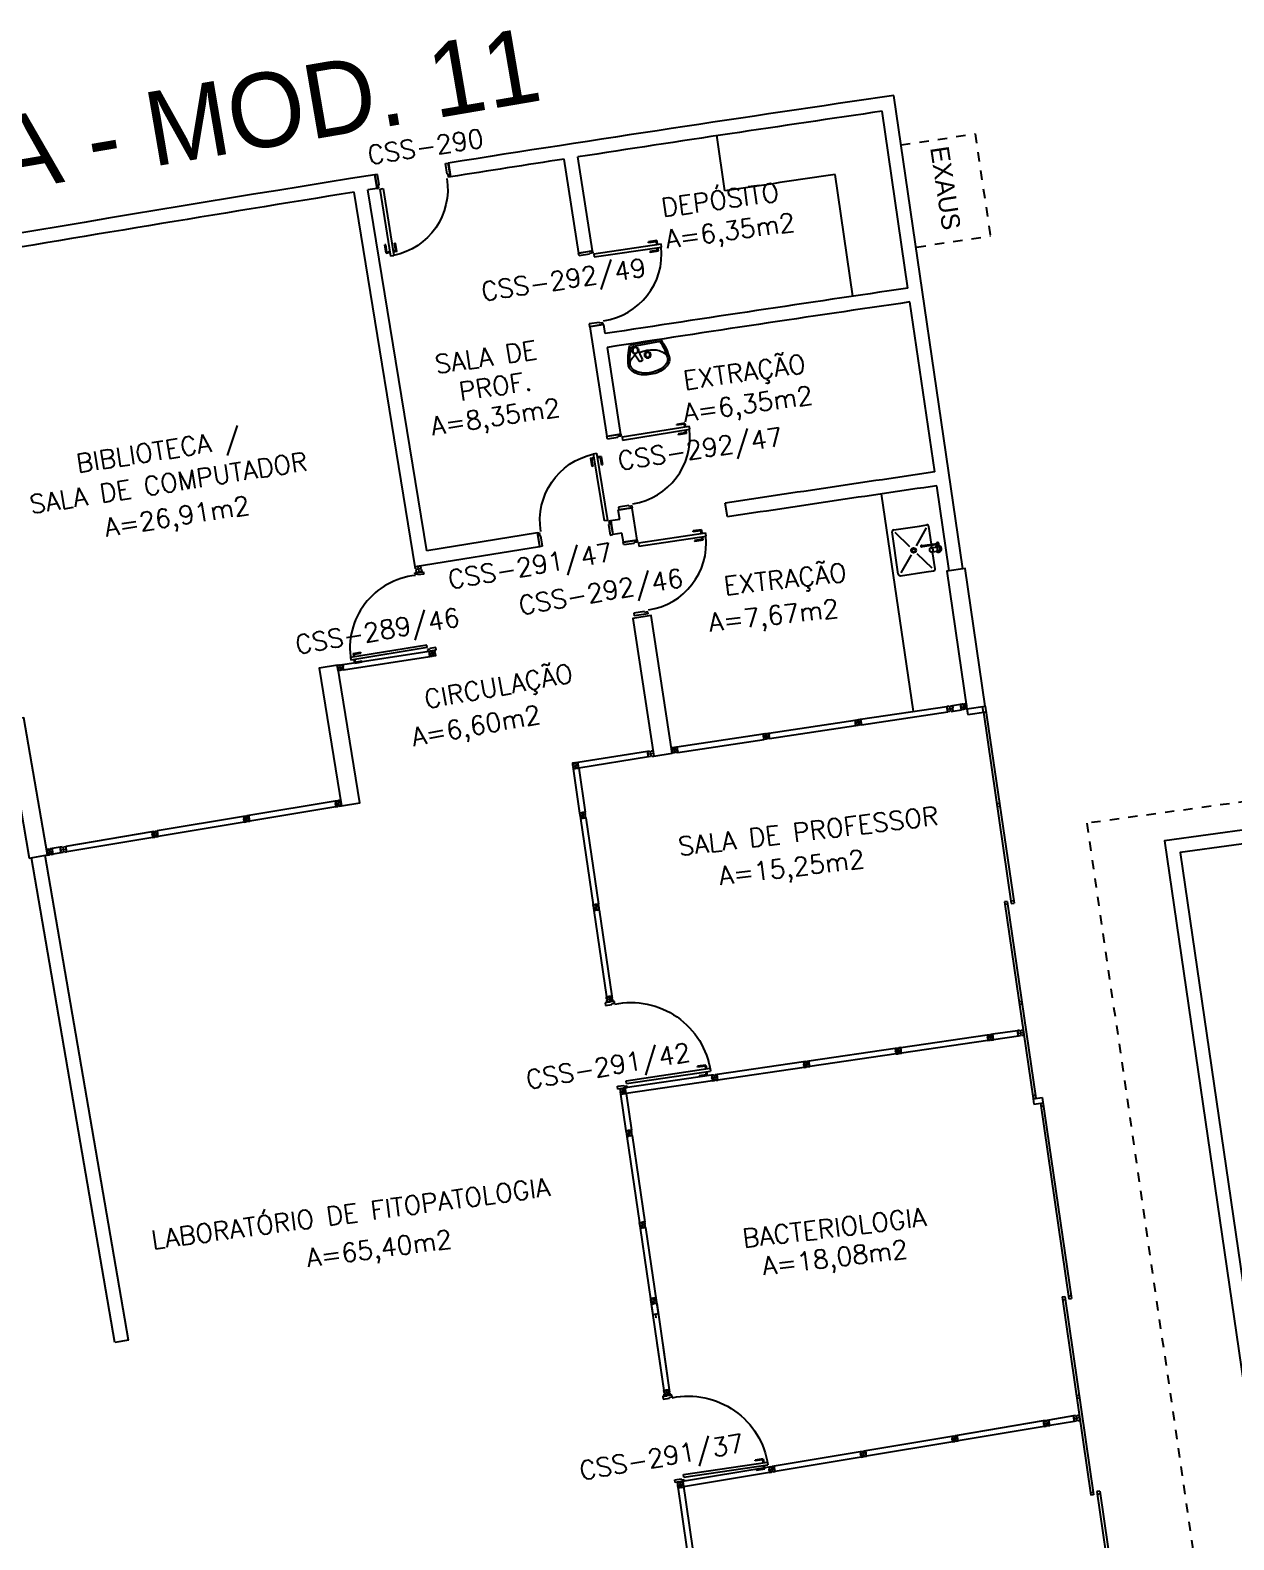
# Model space of a CAD drawing. Extents: x -152 to 150, y 325 to 437.
# Drawn here: x -67.47 to -54.51, y 387.73 to 403.98 of the extents above; entities that cross this region are included whole.
import ezdxf
from ezdxf.enums import TextEntityAlignment as Align

# ---------------------------------------------------------------- set-up
doc = ezdxf.new("R2010")
doc.units = 0
doc.header["$LTSCALE"] = 0.01
doc.header["$MEASUREMENT"] = 0
doc.linetypes.add('HIDDEN2', pattern=[0.1875, 0.125, -0.0625])
doc.layers.get('0').update_dxf_attribs({"linetype": 'CONTINUOUS'})
for name, color, linetype in [('ALV', 2, 'CONTINUOUS'), ('AREA', 2, 'CONTINUOUS'), ('BANC', 2, 'CONTINUOUS'), ('CARIMBO', 7, 'CONTINUOUS'), ('DIV', 2, 'CONTINUOUS'), ('ESQ', 1, 'CONTINUOUS'), ('ESTR', 3, 'CONTINUOUS'), ('PEÇAS', 1, 'CONTINUOUS'), ('PROJ', 1, 'HIDDEN2'), ('TEXTO', 2, 'CONTINUOUS'), ('TEXTO-ENDEREÇO', 2, 'CONTINUOUS'), ('USO', 2, 'CONTINUOUS')]:
    doc.layers.add(name, color=color, linetype=linetype)
doc.styles.add('UNB-100', font='simplex.shx', dxfattribs={"height": 3})
doc.styles.add('UNB-100-1', font='simplex.shx', dxfattribs={"height": 0.2})

# ---------------------------------------------------------------- blocks, each defined once
blk = doc.blocks.new('PILAR-SSC')
blk.add_lwpolyline([(0.003, -27.952), (0.203, -27.952), (0.203, -26.452), (0.003, -26.452)], close=True)
blk = doc.blocks.new('DIVMT-SSC')
for p, q in [((0, 0.005), (0, -0.005)), ((0, -0.005), (0, 0.005)), ((-0.03, -0.03), (-0.03, -0.97)), ((0.006, -0.03), (-0.006, -0.03)), ((-0.005, 0), (0.005, 0)), ((0.005, 0), (-0.005, 0)), ((0.006, -0.02), (0.006, -0.03)), ((0.03, -0.03), (0.03, -0.97)), ((0.03, -0.97), (-0.03, -0.97)), ((-0.006, -0.98), (-0.006, -0.97)), ((0.005, -0.97), (-0.005, -0.97)), ((0.006, -0.98), (0.006, -0.97)), ((-0.006, -0.98), (0.006, -0.98)), ((0.006, -1.001), (-0.006, -1.001)), ((0, -0.994), (0, -1.007)), ((0, -1.02), (0, -1.021))]:
    blk.add_line(p, q)
blk.add_lwpolyline([(0.006, -0.02), (-0.006, -0.02), (0.006, -0.02), (0.006, -0.03), (0.03, -0.03), (0.03, -0.008), (0.02, -0.008), (0.02, 0.008), (0.03, 0.008), (0.03, 0.03), (0.006, 0.03), (0.006, 0.02), (-0.006, 0.02), (-0.006, 0.03), (-0.03, 0.03), (-0.03, 0.008), (-0.02, 0.008), (-0.02, -0.008), (-0.03, -0.008), (-0.03, -0.03), (-0.006, -0.03), (-0.006, -0.02), (-0.006, -0.03)])
blk = doc.blocks.new('A$C73356FFD')
at = {"layer": 'DIV'}
for p, q in [((0.025, 0.03), (0.035, 0.03)), ((0.035, 0.03), (0.025, 0.03)), ((0.03, 0.025), (0.03, 0.035)), ((0.03, 0.035), (0.03, 0.025))]:
    blk.add_line(p, q, dxfattribs=at)
blk.add_lwpolyline([(0.009, 0.036), (0, 0.036), (0, 0.06), (0.022, 0.06), (0.022, 0.05), (0.038, 0.05), (0.038, 0.06), (0.06, 0.06), (0.06, 0.036), (0.05, 0.036), (0.05, 0.024), (0.06, 0.024), (0.06, 0), (0.038, 0), (0.038, 0.01), (0.022, 0.01), (0.022, 0), (0, 0), (0, 0.024), (0.009, 0.024)], close=True, dxfattribs=at)
blk = doc.blocks.new('A$C282A6B1B')
at = {"linetype": 'Continuous'}
blk.add_blockref('A$C73356FFD', (0, 0), dxfattribs=at)
blk = doc.blocks.new('ESQCD-SSC')
for p, q in [((0, 0), (0, -0.06)), ((0.2, 0), (0.2, -2.143)), ((0, -0.06), (0.2, -0.06)), ((0.17, -0.06), (0.17, -2.143)), ((0.17, -1.056), (0.2, -1.056)), ((0.17, -1.086), (0.2, -1.086)), ((0.1, -2.113), (0.1, -4.253)), ((0.13, -2.113), (0.1, -2.113)), ((0.13, -2.113), (0.13, -4.253)), ((0.17, -2.113), (0.2, -2.113)), ((0.13, -2.143), (0.1, -2.143)), ((0.17, -2.143), (0.2, -2.143)), ((0.1, -3.199), (0.13, -3.199)), ((0.1, -3.229), (0.13, -3.229)), ((0.13, -4.223), (0.1, -4.223)), ((0.13, -4.253), (0.1, -4.253)), ((0.1, -4.256), (0.1, -4.316)), ((0.1, -4.256), (0.2, -4.256)), ((0.1, -4.316), (0.2, -4.316)), ((0.17, -4.316), (0.17, -6.443)), ((0.17, -4.346), (0.2, -4.346)), ((0.2, -4.256), (0.2, -6.443)), ((0.1, -6.413), (0.1, -8.571)), ((0.1, -6.413), (0.13, -6.413)), ((0.1, -6.443), (0.13, -6.443)), ((0.13, -6.413), (0.13, -8.571)), ((0.17, -6.413), (0.2, -6.413)), ((0.17, -6.443), (0.2, -6.443)), ((0.1, -7.485), (0.13, -7.485)), ((0.1, -7.515), (0.13, -7.515)), ((0.1, -8.541), (0.13, -8.541)), ((0.13, -8.571), (0.1, -8.571)), ((0.2, -8.541), (0.17, -8.541)), ((0.17, -8.541), (0.17, -10.694)), ((0.2, -8.571), (0.17, -8.571)), ((0.2, -8.541), (0.2, -10.694)), ((0.098, -10.694), (0.2, -10.694)), ((0.098, -10.755), (0.098, -10.694)), ((0.17, -10.664), (0.2, -10.664)), ((0.17, -10.694), (0.2, -10.694)), ((0.2, -10.694), (0.2, -10.755)), ((0.2, -10.755), (0.098, -10.755)), ((0.1, -10.755), (0.13, -10.755)), ((0.1, -10.755), (0.1, -12.882)), ((0.1, -10.785), (0.13, -10.785)), ((0.13, -10.755), (0.13, -12.882)), ((0.1, -11.77), (0.13, -11.77)), ((0.1, -11.8), (0.13, -11.8)), ((0.1, -12.852), (0.13, -12.852)), ((0.1, -12.882), (0.13, -12.882)), ((0.17, -12.852), (0.2, -12.852)), ((0.17, -12.852), (0.2, -12.852)), ((0.17, -12.852), (0.17, -14.95)), ((0.17, -12.882), (0.2, -12.882)), ((0.2, -12.852), (0.2, -12.887)), ((0.2, -12.887), (0.2, -15.019)), ((0, -14.95), (0, -15.019)), ((0.2, -14.95), (0, -14.95))]:
    blk.add_line(p, q)
blk = doc.blocks.new('PDV2E-SSC')
at = {"layer": 'DIV'}
for p, q in [((0.034, 0.925), (0.034, 0.835)), ((0.034, 0.925), (0.074, 0.925)), ((0.044, 0.835), (0.034, 0.835)), ((0.044, 0.915), (0.044, 0.835)), ((0.044, 0.915), (0.074, 0.915)), ((0.076, 0.05), (0.076, 0.965)), ((0.106, 0.965), (0.076, 0.965)), ((0.106, 0.05), (0.106, 0.965)), ((0.148, 0.925), (0.108, 0.925)), ((0.138, 0.915), (0.108, 0.915)), ((0.138, 0.915), (0.138, 0.835)), ((0.138, 0.835), (0.148, 0.835)), ((0.148, 0.925), (0.148, 0.835)), ((0.031, 0.05), (0.031, -0.05)), ((0.051, 0.05), (0.031, 0.05)), ((0.051, 0.02), (0.051, 0.05)), ((0.051, 0.02), (0.061, 0.02)), ((0.061, -0.05), (0.061, 0.02)), ((0.076, 0.05), (0.106, 0.05)), ((0.95, 0.02), (0.94, 0.02)), ((0.94, -0.05), (0.94, 0.02)), ((0.95, 0.02), (0.95, 0.05)), ((0.95, 0.05), (0.97, 0.05)), ((0.97, 0.05), (0.97, 0.035)), ((0.97, 0.035), (0.97, -0.035)), ((0.031, -0.05), (0.061, -0.05)), ((0.97, -0.05), (0.94, -0.05)), ((0.97, -0.035), (0.97, -0.05))]:
    blk.add_line(p, q, dxfattribs=at)
at = {"layer": 'DIV', "color": 1}
blk.add_arc((0.076, 0.1), 0.865, 356.6786, 90, dxfattribs=at)
blk = doc.blocks.new('A$C2E1654F9')
at = {"linetype": 'Continuous'}
blk.add_blockref('A$C73356FFD', (0, 0), dxfattribs=at)
blk = doc.blocks.new('PE80-SSC')
at = {"color": 2}
for p, q in [((0.075, 0), (-0.075, 0)), ((-0.075, -0.03), (-0.075, 0)), ((0.075, 0), (0.075, -0.02)), ((0.777, 0.01), (0.687, 0.01)), ((0.687, 0), (0.687, 0.01)), ((0.777, 0.01), (0.777, -0.03)), ((0.04, -0.03), (-0.075, -0.03)), ((0.075, -0.02), (0.04, -0.02)), ((0.04, -0.03), (0.04, -0.02)), ((0.085, -0.03), (0.817, -0.03)), ((0.085, -0.03), (0.085, -0.065)), ((0.085, -0.065), (0.817, -0.065)), ((0.767, 0), (0.687, 0)), ((0.767, -0.095), (0.687, -0.095)), ((0.687, -0.095), (0.687, -0.105)), ((0.777, -0.105), (0.687, -0.105)), ((0.767, 0), (0.767, -0.03)), ((0.767, -0.095), (0.767, -0.065)), ((0.777, -0.105), (0.777, -0.065)), ((0.817, -0.065), (0.817, -0.03)), ((0.04, -0.771), (-0.075, -0.771)), ((-0.075, -0.771), (-0.075, -0.801)), ((0.075, -0.801), (-0.075, -0.801)), ((0.075, -0.802), (-0.075, -0.802)), ((0.04, -0.771), (0.04, -0.781)), ((0.075, -0.781), (0.04, -0.781)), ((0.075, -0.801), (0.075, -0.781))]:
    blk.add_line(p, q, dxfattribs=at)
at = {"color": 1}
blk.add_arc((0.085, -0.03), 0.731, 270, 357.3429, dxfattribs=at)
blk = doc.blocks.new('INOXA1-P')
for p, q in [((0.12, 0.23), (0.12, 0.047)), ((0.22, 0.25), (0.14, 0.25)), ((0.15, 0.22), (0.287, 0.043)), ((0.5, 0.25), (0.22, 0.25)), ((0.353, 0.043), (0.49, 0.22)), ((0.52, 0.23), (0.52, -0.23)), ((0.043, 0.008), (0.043, -0.022)), ((0.062, 0.04), (0.071, 0.04)), ((0.131, 0.048), (0.076, 0.043)), ((0.131, -0.002), (0.076, 0.003)), ((0.22, -0.027), (0.054, -0.027)), ((0.22, -0.037), (0.054, -0.037)), ((0.063, -0.003), (0.063, -0.021)), ((0.12, -0.001), (0.12, -0.027)), ((0.12, -0.037), (0.12, -0.23)), ((0.15, -0.22), (0.287, -0.043)), ((0.231, -0.027), (0.22, -0.027)), ((0.231, -0.037), (0.22, -0.037)), ((0.353, -0.043), (0.49, -0.22)), ((0.22, -0.25), (0.14, -0.25)), ((0.5, -0.25), (0.22, -0.25))]:
    blk.add_line(p, q)
blk.add_lwpolyline([(0.076, 0.003), (0.072, 0.004), (0.069, 0.009), (0.067, 0.015), (0.066, 0.023), (0.067, 0.031), (0.069, 0.037), (0.072, 0.042), (0.076, 0.043)])
blk.add_lwpolyline([(0.131, 0.048), (0.137, 0.046), (0.143, 0.041), (0.147, 0.033), (0.148, 0.023), (0.147, 0.013), (0.143, 0.006), (0.137, 0), (0.131, -0.002), (0.125, 0), (0.119, 0.006), (0.115, 0.013), (0.114, 0.023), (0.115, 0.033), (0.119, 0.041), (0.125, 0.046)], close=True)
for radius in [0.0266, 0.0163]:
    blk.add_circle((0.32, 0), radius)
for centre, radius, start, end in [((0.14, 0.23), 0.02, 90, 180), ((0.5, 0.23), 0.02, 360, 90), ((0.054, 0.023), 0.0349, 36.1705, 252.2568), ((0.054, 0.023), 0.0189, 62.7367, 235.7375), ((0.073, -0.003), 0.01, 102.8285, 180), ((0.054, 0.023), 0.0349, 285.5373, 323.9987), ((0.054, -0.032), 0.0145, 20.161, 339.839), ((0.054, -0.032), 0.005, 90.0037, 269.9963), ((0.231, -0.032), 0.00738, 222.6559, 137.3441), ((0.231, -0.032), 0.005, 269.9935, 90.0065), ((0.14, -0.23), 0.02, 180, 270), ((0.5, -0.23), 0.02, 270, 360)]:
    blk.add_arc(centre, radius, start, end)
blk = doc.blocks.new('LAVAT-P')
for p, q in [((-0.17, 0), (0.17, 0)), ((-0.157, -0.02), (0.157, -0.02)), ((0.063, -0.173), (0.094, -0.055)), ((0.102, -0.187), (0.151, -0.074)), ((0.069, -0.185), (0.09, -0.192))]:
    blk.add_line(p, q)
for points in [[(0.083, -0.096, 0.121735), (-0.082, -0.096, 0.073747), (-0.145, -0.122, 0.106861), (-0.192, -0.165, 0.153587), (-0.205, -0.208, 0.153587)], [(-0.205, -0.208, 0.153587), (-0.192, -0.251, 0.106861), (-0.145, -0.294, 0.073747), (-0.082, -0.32, 0.060305), (0, -0.329, 0.060305), (0.082, -0.32, 0.073747), (0.145, -0.294, 0.106861), (0.192, -0.251, 0.153587), (0.205, -0.208, 0.153587), (0.192, -0.165, 0.106861), (0.145, -0.122, 0.014792), (0.133, -0.115, 0.039243)], [(-0.225, -0.214, 0.136108), (-0.208, -0.262, 0.106861), (-0.155, -0.311, 0.073747), (-0.087, -0.339, 0.060305), (0, -0.349, 0.060305), (0.087, -0.339, 0.073747), (0.155, -0.311, 0.106861), (0.208, -0.262, 0.136108), (0.225, -0.214, 0.062982)]]:
    blk.add_lwpolyline(points, format="xyb")
for centre, radius in [((0, -0.135), 0.0347), ((0, -0.135), 0.0265), ((0.122, -0.065), 0.03)]:
    blk.add_circle(centre, radius)
for centre, radius, start, end in [((0.376, -0.254), 0.602, 155.0201, 176.1902), ((-0.376, -0.254), 0.602, 3.8098, 24.9799), ((0.376, -0.254), 0.582, 156.2686, 173.4578), ((0.122, -0.065), 0.0361, 302.4689, 199.2518), ((-0.376, -0.254), 0.582, 6.5422, 23.7314), ((0.073, -0.176), 0.01, 165.2139, 250.8603), ((0.093, -0.183), 0.01, 250.8603, 336.5068)]:
    blk.add_arc(centre, radius, start, end)

msp = doc.modelspace()

# ---------------------------------------------------------------- linework, layer by layer
msp.add_line((-57.203, 396.64), (-57.212, 396.699))
at = {"layer": 'ALV'}
for p, q in [((-57.423, 398.184), (-58.166, 403.281)), ((-58.015, 401.206), (-58.293, 403.111)), ((-59.987, 402.253), (-60.074, 402.851)), ((-61.414, 401.608), (-61.57, 402.619)), ((-62.965, 402.551), (-62.942, 402.403)), ((-61.562, 401.58), (-61.718, 402.596)), ((-63.758, 402.426), (-63.733, 402.278)), ((-58.609, 401.119), (-58.8, 402.43)), ((-63.322, 398.204), (-63.98, 402.239)), ((-63.198, 398.376), (-63.832, 402.263)), ((-61.414, 401.608), (-61.562, 401.58)), ((-57.727, 399.227), (-57.994, 401.057)), ((-61.292, 400.815), (-61.439, 400.788)), ((-61.257, 399.61), (-61.439, 400.788)), ((-61.276, 400.716), (-61.292, 400.815)), ((-61.109, 399.631), (-61.253, 400.568)), ((-61.109, 399.631), (-61.257, 399.61)), ((-57.572, 398.163), (-57.705, 399.078)), ((-59.96, 398.743), (-59.983, 398.891)), ((-61.119, 398.715), (-61.218, 398.699)), ((-60.986, 398.838), (-61.135, 398.818)), ((-61.119, 398.715), (-61.135, 398.818)), ((-60.933, 398.493), (-60.986, 398.838)), ((-62.007, 398.571), (-63.198, 398.376)), ((-62.007, 398.571), (-61.984, 398.422)), ((-61.192, 398.552), (-61.218, 398.7)), ((-61.096, 398.567), (-61.192, 398.552)), ((-61.081, 398.47), (-61.096, 398.567)), ((-61.984, 398.422), (-63.322, 398.204)), ((-61.081, 398.47), (-60.933, 398.493)), ((-66.558, 389.854), (-67.455, 395.073)), ((-66.41, 389.878), (-67.307, 395.098)), ((-66.41, 389.878), (-66.558, 389.854))]:
    msp.add_line(p, q, dxfattribs=at)
for points in [[(-53.371, 395.514), (-55.253, 395.256), (-53.652, 384.272), (-50.73, 384.672), (-52.331, 395.657), (-52.577, 395.623)], [(-53.351, 395.365), (-55.083, 395.128), (-53.525, 384.44), (-50.9, 384.8), (-52.458, 395.488), (-52.557, 395.474)]]:
    msp.add_lwpolyline(points, dxfattribs=at)
for radius, start, end in [(407.019, 98.28204, 98.9654), (406.869, 98.30316, 98.76984), (406.869, 98.79096, 98.96541), (407.019, 99.07839, 100.26848), (406.269, 98.38779, 98.55703), (406.869, 99.11339, 99.74544), (406.869, 99.07818, 99.09227), (404.944, 98.30316, 98.76979), (404.794, 98.30316, 98.76978), (402.944, 98.30316, 98.62754), (402.794, 98.30316, 98.62749)]:
    msp.add_arc((0.463, 0.506), radius, start, end, dxfattribs=at)
at = {"layer": 'BANC'}
msp.add_line((-57.957, 396.648), (-58.299, 398.992), dxfattribs=at)
at = {"layer": 'DIV'}
for p, q in [((-63.298, 398.208), (-63.322, 398.204)), ((-63.318, 398.182), (-63.322, 398.204)), ((-63.318, 398.182), (-63.308, 398.184)), ((-63.316, 398.167), (-63.306, 398.168)), ((-63.316, 398.167), (-63.312, 398.145)), ((-63.312, 398.145), (-63.253, 398.155)), ((-63.312, 398.145), (-63.288, 398.149)), ((-63.306, 398.168), (-63.308, 398.184)), ((-63.297, 398.199), (-63.298, 398.208)), ((-63.297, 398.199), (-63.285, 398.201)), ((-63.292, 398.178), (-63.282, 398.18)), ((-63.282, 398.18), (-63.292, 398.178)), ((-63.29, 398.158), (-63.278, 398.16)), ((-63.278, 398.16), (-63.29, 398.158)), ((-63.29, 398.158), (-63.288, 398.149)), ((-63.29, 398.158), (-63.288, 398.149)), ((-63.286, 398.174), (-63.288, 398.184)), ((-63.288, 398.184), (-63.286, 398.174)), ((-63.287, 398.149), (-63.278, 398.151)), ((-63.286, 398.21), (-63.263, 398.214)), ((-63.285, 398.201), (-63.286, 398.21)), ((-63.278, 398.16), (-63.277, 398.151)), ((-63.278, 398.16), (-63.277, 398.151)), ((-63.253, 398.155), (-63.277, 398.151)), ((-63.253, 398.155), (-63.274, 398.151)), ((-63.274, 398.151), (-63.256, 398.154)), ((-63.259, 398.192), (-63.269, 398.19)), ((-63.266, 398.175), (-63.269, 398.19)), ((-63.256, 398.176), (-63.266, 398.175)), ((-63.259, 398.192), (-63.263, 398.214)), ((-63.256, 398.176), (-63.253, 398.155)), ((-63.174, 397.298), (-63.115, 397.307)), ((-57.574, 396.706), (-57.596, 396.703)), ((-57.592, 396.679), (-57.596, 396.703)), ((-57.583, 396.68), (-57.592, 396.679)), ((-57.581, 396.668), (-57.591, 396.667)), ((-57.591, 396.667), (-57.587, 396.643)), ((-57.565, 396.646), (-57.587, 396.643)), ((-57.581, 396.668), (-57.583, 396.68)), ((-57.574, 396.706), (-57.573, 396.696)), ((-57.557, 396.698), (-57.573, 396.696)), ((-57.557, 396.678), (-57.567, 396.677)), ((-57.567, 396.677), (-57.557, 396.678)), ((-57.551, 396.659), (-57.567, 396.656)), ((-57.565, 396.646), (-57.567, 396.656)), ((-57.561, 396.672), (-57.563, 396.682)), ((-57.563, 396.682), (-57.561, 396.672)), ((-57.558, 396.708), (-57.537, 396.711)), ((-57.558, 396.708), (-57.557, 396.698)), ((-57.549, 396.649), (-57.551, 396.659)), ((-57.549, 396.649), (-57.528, 396.652)), ((-57.542, 396.686), (-57.533, 396.688)), ((-57.542, 396.686), (-57.533, 396.688)), ((-57.541, 396.674), (-57.542, 396.686)), ((-57.542, 396.686), (-57.541, 396.674)), ((-57.541, 396.674), (-57.531, 396.676)), ((-57.541, 396.674), (-57.531, 396.676)), ((-57.537, 396.711), (-57.448, 396.726)), ((-57.537, 396.711), (-57.533, 396.688)), ((-57.528, 396.652), (-57.537, 396.711)), ((-57.537, 396.711), (-57.533, 396.691)), ((-57.533, 396.691), (-57.536, 396.708)), ((-57.531, 396.677), (-57.533, 396.687)), ((-57.528, 396.652), (-57.531, 396.676)), ((-57.528, 396.652), (-57.44, 396.666)), ((-57.44, 396.666), (-57.448, 396.726)), ((-57.436, 396.703), (-57.445, 396.702)), ((-57.443, 396.691), (-57.445, 396.701)), ((-57.434, 396.691), (-57.443, 396.69)), ((-57.436, 396.703), (-57.434, 396.691)), ((-57.421, 396.699), (-57.407, 396.701)), ((-57.413, 396.694), (-57.415, 396.707)), ((-57.395, 396.703), (-57.394, 396.703)), ((-60.82, 396.218), (-61.571, 396.098)), ((-60.811, 396.159), (-61.561, 396.039)), ((-60.798, 396.221), (-60.82, 396.218)), ((-60.82, 396.218), (-60.816, 396.194)), ((-60.811, 396.159), (-60.82, 396.218)), ((-60.82, 396.218), (-60.817, 396.197)), ((-60.817, 396.197), (-60.82, 396.215)), ((-60.807, 396.196), (-60.816, 396.194)), ((-60.807, 396.196), (-60.816, 396.194)), ((-60.815, 396.183), (-60.816, 396.193)), ((-60.805, 396.184), (-60.815, 396.182)), ((-60.805, 396.184), (-60.815, 396.182)), ((-60.811, 396.159), (-60.815, 396.182)), ((-60.789, 396.162), (-60.811, 396.159)), ((-60.805, 396.184), (-60.807, 396.196)), ((-60.807, 396.196), (-60.805, 396.184)), ((-60.798, 396.221), (-60.797, 396.211)), ((-60.797, 396.211), (-60.781, 396.214)), ((-60.791, 396.192), (-60.781, 396.194)), ((-60.781, 396.194), (-60.791, 396.192)), ((-60.791, 396.172), (-60.775, 396.174)), ((-60.789, 396.162), (-60.791, 396.172)), ((-60.785, 396.188), (-60.787, 396.198)), ((-60.787, 396.198), (-60.785, 396.188)), ((-60.783, 396.224), (-60.761, 396.227)), ((-60.783, 396.224), (-60.781, 396.214)), ((-60.773, 396.165), (-60.775, 396.174)), ((-60.773, 396.165), (-60.752, 396.168)), ((-60.767, 396.202), (-60.757, 396.204)), ((-60.765, 396.19), (-60.767, 396.202)), ((-60.765, 396.19), (-60.755, 396.192)), ((-60.757, 396.204), (-60.761, 396.227)), ((-60.755, 396.192), (-60.752, 396.168)), ((-61.622, 396.03), (-61.552, 395.554)), ((-61.601, 396.064), (-61.591, 396.065)), ((-61.591, 396.065), (-61.601, 396.064)), ((-61.586, 396.036), (-61.598, 396.034)), ((-61.597, 396.069), (-61.595, 396.059)), ((-61.595, 396.059), (-61.597, 396.069)), ((-61.587, 396.045), (-61.586, 396.036)), ((-61.561, 396.039), (-61.571, 396.098)), ((-61.562, 396.039), (-61.493, 395.563)), ((-61.493, 395.563), (-61.552, 395.554)), ((-61.527, 395.548), (-61.528, 395.558)), ((-61.518, 395.559), (-61.527, 395.558)), ((-61.527, 395.548), (-61.515, 395.55)), ((-61.512, 395.529), (-61.524, 395.527)), ((-61.519, 395.535), (-61.517, 395.522)), ((-61.515, 395.55), (-61.517, 395.559)), ((-61.515, 395.509), (-61.515, 395.508)), ((-67.278, 395.134), (-67.279, 395.134)), ((-67.252, 395.138), (-67.266, 395.136)), ((-67.258, 395.131), (-67.26, 395.143)), ((-67.239, 395.146), (-67.23, 395.148)), ((-67.239, 395.146), (-67.237, 395.134)), ((-67.237, 395.134), (-67.228, 395.136)), ((-67.146, 395.185), (-67.234, 395.172)), ((-67.224, 395.112), (-67.234, 395.172)), ((-67.228, 395.137), (-67.23, 395.147)), ((-67.124, 395.189), (-67.146, 395.185)), ((-67.146, 395.185), (-67.142, 395.165)), ((-67.136, 395.126), (-67.146, 395.185)), ((-67.146, 395.185), (-67.142, 395.162)), ((-67.142, 395.165), (-67.145, 395.182)), ((-67.132, 395.163), (-67.142, 395.162)), ((-67.132, 395.163), (-67.142, 395.162)), ((-67.14, 395.151), (-67.142, 395.161)), ((-67.13, 395.151), (-67.14, 395.15)), ((-67.13, 395.151), (-67.14, 395.15)), ((-67.136, 395.126), (-67.14, 395.15)), ((-67.132, 395.163), (-67.13, 395.151)), ((-67.13, 395.151), (-67.132, 395.163)), ((-67.124, 395.189), (-67.122, 395.179)), ((-67.122, 395.179), (-67.107, 395.182)), ((-67.106, 395.162), (-67.116, 395.16)), ((-67.116, 395.16), (-67.106, 395.162)), ((-67.116, 395.14), (-67.1, 395.142)), ((-67.114, 395.13), (-67.116, 395.14)), ((-67.112, 395.166), (-67.11, 395.156)), ((-67.11, 395.156), (-67.112, 395.166)), ((-67.108, 395.192), (-67.087, 395.195)), ((-67.108, 395.192), (-67.107, 395.182)), ((-67.098, 395.132), (-67.1, 395.142)), ((-67.098, 395.132), (-67.077, 395.136)), ((-67.092, 395.17), (-67.083, 395.172)), ((-67.09, 395.158), (-67.092, 395.17)), ((-67.09, 395.158), (-67.081, 395.16)), ((-67.083, 395.172), (-67.087, 395.195)), ((-67.081, 395.16), (-67.077, 395.136)), ((-67.136, 395.126), (-67.224, 395.112)), ((-67.114, 395.13), (-67.136, 395.126)), ((-56.835, 393.211), (-57.103, 393.172)), ((-56.813, 393.215), (-56.835, 393.211)), ((-56.835, 393.211), (-56.832, 393.188)), ((-56.826, 393.152), (-56.835, 393.211)), ((-56.835, 393.211), (-56.832, 393.191)), ((-56.832, 393.191), (-56.835, 393.209)), ((-56.822, 393.189), (-56.832, 393.188)), ((-56.822, 393.189), (-56.832, 393.188)), ((-56.83, 393.177), (-56.831, 393.187)), ((-56.82, 393.177), (-56.822, 393.189)), ((-56.822, 393.189), (-56.82, 393.177)), ((-56.813, 393.215), (-56.812, 393.205)), ((-56.812, 393.205), (-56.796, 393.207)), ((-56.806, 393.185), (-56.796, 393.187)), ((-56.796, 393.187), (-56.806, 393.185)), ((-56.8, 393.181), (-56.802, 393.191)), ((-56.802, 393.191), (-56.8, 393.181)), ((-56.797, 393.217), (-56.776, 393.22)), ((-56.797, 393.217), (-56.796, 393.207)), ((-56.782, 393.195), (-56.772, 393.196)), ((-56.78, 393.183), (-56.782, 393.195)), ((-56.78, 393.183), (-56.77, 393.185)), ((-56.772, 393.196), (-56.776, 393.22)), ((-56.77, 393.185), (-56.767, 393.161)), ((-57.148, 393.135), (-57.149, 393.135)), ((-57.122, 393.139), (-57.136, 393.137)), ((-57.128, 393.132), (-57.13, 393.144)), ((-57.109, 393.147), (-57.1, 393.149)), ((-57.109, 393.147), (-57.107, 393.135)), ((-57.107, 393.135), (-57.098, 393.137)), ((-57.094, 393.113), (-57.103, 393.172)), ((-57.098, 393.138), (-57.1, 393.148)), ((-56.826, 393.152), (-57.094, 393.113)), ((-56.82, 393.177), (-56.83, 393.176)), ((-56.82, 393.177), (-56.83, 393.176)), ((-56.826, 393.152), (-56.83, 393.176)), ((-56.805, 393.155), (-56.826, 393.152)), ((-56.806, 393.165), (-56.79, 393.168)), ((-56.805, 393.155), (-56.806, 393.165)), ((-56.789, 393.158), (-56.79, 393.168)), ((-56.789, 393.158), (-56.767, 393.161)), ((-61.091, 392.56), (-61.081, 392.561)), ((-61.081, 392.561), (-61.091, 392.56)), ((-61.075, 392.531), (-61.087, 392.53)), ((-61.086, 392.565), (-61.085, 392.555)), ((-61.085, 392.555), (-61.086, 392.565)), ((-61.077, 392.541), (-61.075, 392.531)), ((-61.051, 392.535), (-60.994, 392.14)), ((-61.111, 392.526), (-61.053, 392.132)), ((-60.994, 392.14), (-61.053, 392.132)), ((-61.019, 392.137), (-61.029, 392.135)), ((-61.028, 392.126), (-61.029, 392.135)), ((-61.028, 392.126), (-61.016, 392.127)), ((-61.013, 392.107), (-61.025, 392.105)), ((-61.02, 392.113), (-61.018, 392.099)), ((-61.016, 392.127), (-61.018, 392.137)), ((-61.016, 392.087), (-61.016, 392.086)), ((-60.72, 389.845), (-60.646, 389.336)), ((-60.661, 389.854), (-60.586, 389.345)), ((-60.586, 389.345), (-60.646, 389.336)), ((-60.622, 389.34), (-60.646, 389.337)), ((-60.643, 389.315), (-60.646, 389.337)), ((-60.643, 389.315), (-60.633, 389.316)), ((-60.64, 389.299), (-60.63, 389.301)), ((-60.64, 389.299), (-60.637, 389.277)), ((-60.578, 389.286), (-60.637, 389.277)), ((-60.637, 389.277), (-60.613, 389.281)), ((-60.637, 389.277), (-60.616, 389.28)), ((-60.616, 389.28), (-60.634, 389.278)), ((-60.63, 389.301), (-60.633, 389.316)), ((-60.621, 389.331), (-60.622, 389.34)), ((-60.621, 389.33), (-60.622, 389.34)), ((-60.611, 389.341), (-60.621, 389.34)), ((-60.609, 389.332), (-60.621, 389.331)), ((-60.621, 389.33), (-60.609, 389.332)), ((-60.605, 389.311), (-60.618, 389.309)), ((-60.607, 389.312), (-60.617, 389.311)), ((-60.617, 389.311), (-60.607, 389.312)), ((-60.603, 389.292), (-60.615, 389.29)), ((-60.615, 389.29), (-60.603, 389.292)), ((-60.615, 389.29), (-60.613, 389.281)), ((-60.615, 389.29), (-60.613, 389.281)), ((-60.613, 389.317), (-60.611, 389.304)), ((-60.611, 389.306), (-60.612, 389.316)), ((-60.612, 389.316), (-60.611, 389.306)), ((-60.602, 389.282), (-60.612, 389.281)), ((-60.61, 389.342), (-60.586, 389.345)), ((-60.609, 389.332), (-60.61, 389.342)), ((-60.609, 389.332), (-60.61, 389.341)), ((-60.609, 389.291), (-60.609, 389.29)), ((-60.603, 389.292), (-60.601, 389.283)), ((-60.603, 389.292), (-60.601, 389.283)), ((-60.578, 389.286), (-60.601, 389.283)), ((-60.583, 389.324), (-60.593, 389.322)), ((-60.591, 389.306), (-60.593, 389.322)), ((-60.581, 389.308), (-60.591, 389.306)), ((-60.583, 389.324), (-60.586, 389.345)), ((-60.581, 389.308), (-60.578, 389.286)), ((-56.543, 388.98), (-56.544, 388.98)), ((-56.517, 388.985), (-56.531, 388.982)), ((-56.523, 388.977), (-56.525, 388.99)), ((-56.504, 388.993), (-56.495, 388.994)), ((-56.504, 388.993), (-56.502, 388.981)), ((-56.502, 388.981), (-56.493, 388.983)), ((-56.232, 389.063), (-56.499, 389.018)), ((-56.489, 388.959), (-56.499, 389.018)), ((-56.493, 388.984), (-56.495, 388.993)), ((-56.222, 389.004), (-56.489, 388.959)), ((-56.21, 389.067), (-56.232, 389.063)), ((-56.232, 389.063), (-56.228, 389.042)), ((-56.222, 389.004), (-56.232, 389.063)), ((-56.232, 389.063), (-56.228, 389.039)), ((-56.228, 389.042), (-56.231, 389.06)), ((-56.218, 389.041), (-56.228, 389.039)), ((-56.218, 389.041), (-56.228, 389.039)), ((-56.226, 389.028), (-56.227, 389.038)), ((-56.216, 389.029), (-56.226, 389.027)), ((-56.216, 389.029), (-56.226, 389.027)), ((-56.222, 389.004), (-56.226, 389.027)), ((-56.2, 389.007), (-56.222, 389.004)), ((-56.218, 389.041), (-56.216, 389.029)), ((-56.216, 389.029), (-56.218, 389.041)), ((-56.21, 389.067), (-56.208, 389.057)), ((-56.208, 389.057), (-56.192, 389.059)), ((-56.192, 389.039), (-56.202, 389.037)), ((-56.202, 389.037), (-56.192, 389.039)), ((-56.202, 389.017), (-56.186, 389.02)), ((-56.2, 389.007), (-56.202, 389.017)), ((-56.198, 389.043), (-56.196, 389.033)), ((-56.196, 389.033), (-56.198, 389.043)), ((-56.194, 389.069), (-56.172, 389.073)), ((-56.194, 389.069), (-56.192, 389.059)), ((-56.184, 389.01), (-56.186, 389.02)), ((-56.184, 389.01), (-56.162, 389.014)), ((-56.178, 389.048), (-56.168, 389.049)), ((-56.176, 389.036), (-56.178, 389.048)), ((-56.176, 389.036), (-56.166, 389.037)), ((-56.168, 389.049), (-56.172, 389.073)), ((-56.166, 389.037), (-56.162, 389.014)), ((-60.502, 388.348), (-60.393, 387.605)), ((-60.473, 388.322), (-60.463, 388.323)), ((-60.463, 388.323), (-60.473, 388.322)), ((-60.469, 388.327), (-60.467, 388.317)), ((-60.467, 388.317), (-60.469, 388.327)), ((-60.442, 388.357), (-60.334, 387.614))]:
    msp.add_line(p, q, dxfattribs=at)
for points in [[(-61.587, 396.045), (-61.599, 396.043), (-61.587, 396.045), (-61.586, 396.036), (-61.562, 396.039), (-61.565, 396.061), (-61.575, 396.059), (-61.578, 396.075), (-61.568, 396.077), (-61.571, 396.098), (-61.595, 396.095), (-61.593, 396.086), (-61.605, 396.084), (-61.606, 396.093), (-61.63, 396.09), (-61.627, 396.068), (-61.617, 396.069), (-61.615, 396.054), (-61.625, 396.052), (-61.622, 396.03), (-61.598, 396.034), (-61.599, 396.043), (-61.598, 396.034)], [(-61.077, 392.541), (-61.089, 392.539), (-61.077, 392.541), (-61.075, 392.531), (-61.052, 392.535), (-61.055, 392.557), (-61.065, 392.555), (-61.067, 392.571), (-61.057, 392.573), (-61.06, 392.594), (-61.084, 392.591), (-61.083, 392.581), (-61.095, 392.58), (-61.096, 392.589), (-61.12, 392.586), (-61.116, 392.564), (-61.107, 392.565), (-61.104, 392.549), (-61.114, 392.548), (-61.111, 392.526), (-61.087, 392.53), (-61.089, 392.539), (-61.087, 392.53)], [(-60.459, 388.303), (-60.471, 388.301), (-60.459, 388.303), (-60.457, 388.294), (-60.434, 388.297), (-60.437, 388.319), (-60.447, 388.317), (-60.449, 388.333), (-60.439, 388.335), (-60.442, 388.356), (-60.466, 388.353), (-60.465, 388.344), (-60.476, 388.342), (-60.478, 388.351), (-60.502, 388.348), (-60.498, 388.326), (-60.489, 388.327), (-60.486, 388.312), (-60.496, 388.31), (-60.493, 388.288), (-60.469, 388.292), (-60.471, 388.301), (-60.469, 388.292)]]:
    msp.add_lwpolyline(points, dxfattribs=at)
at = {"layer": 'PROJ'}
for p, q in [((-58.089, 402.748), (-57.293, 402.867)), ((-57.293, 402.867), (-57.128, 401.768)), ((-57.923, 401.648), (-57.128, 401.768))]:
    msp.add_line(p, q, dxfattribs=at)
msp.add_lwpolyline([(-56.089, 395.444), (-54.397, 383.867), (-49.889, 384.485), (-51.581, 396.062)], close=True, dxfattribs=at)

# ---------------------------------------------------------------- block references
at = {"layer": 'CARIMBO', "color": 6, "rotation": 98.29435205594527}
msp.add_blockref('A$C282A6B1B', (-61.196, 393.524), dxfattribs=at)
at = {"layer": 'DIV', "xscale": 0.9112810732485966, "yscale": 0.911281073248631, "zscale": 0.9112810732486191, "rotation": 99.33122071017519}
msp.add_blockref('PDV2E-SSC', (-63.137, 397.275), dxfattribs=at)
at = {"layer": 'DIV', "xscale": -1}
for name, p, rotation in [('DIVMT-SSC', (-64.128, 397.12), 98.7703398576009), ('DIVMT-SSC', (-58.551, 396.529), 98.52355478055769), ('DIVMT-SSC', (-59.54, 396.381), 98.52355478055769), ('DIVMT-SSC', (-60.529, 396.233), 98.52355478055769), ('A$C282A6B1B', (-67.224, 395.112), 9.754756461855507), ('PDV2E-SSC', (-61.085, 392.559), 278.4469088108868), ('PDV2E-SSC', (-60.468, 388.322), 278.2481553247709)]:
    msp.add_blockref(name, p, dxfattribs=dict(at, rotation=rotation))
at = {"layer": 'DIV'}
for name, p, rotation in [('A$C282A6B1B', (-63.165, 397.238), 8.766977383381771), ('A$C282A6B1B', (-57.44, 396.666), 8.292682926828824), ('DIVMT-SSC', (-64.152, 395.657), 279.5238846081262), ('DIVMT-SSC', (-65.139, 395.492), 279.5238846081262), ('DIVMT-SSC', (-61.518, 395.529), 8.294352055947027), ('DIVMT-SSC', (-66.125, 395.326), 279.5238846081262), ('DIVMT-SSC', (-61.374, 394.539), 8.294352055947027), ('DIVMT-SSC', (-58.118, 392.994), 278.3106035012207), ('DIVMT-SSC', (-57.128, 393.138), 278.3106035012207), ('DIVMT-SSC', (-59.107, 392.849), 278.3106035012207), ('DIVMT-SSC', (-60.096, 392.705), 278.3106035012207), ('DIVMT-SSC', (-61.019, 392.106), 8.294352055947027), ('DIVMT-SSC', (-60.875, 391.117), 8.294352055947027), ('DIVMT-SSC', (-60.756, 390.301), 8.294352055947027), ('A$C2E1654F9', (-60.646, 389.336), 278.2943520559255), ('DIVMT-SSC', (-56.523, 388.984), 279.5159871488361), ('DIVMT-SSC', (-57.509, 388.818), 279.5159871488361), ('DIVMT-SSC', (-58.495, 388.653), 279.5159871488361), ('DIVMT-SSC', (-59.481, 388.488), 279.5159871488361)]:
    msp.add_blockref(name, p, dxfattribs=dict(at, rotation=rotation))
at = {"layer": 'ESQ', "xscale": -1}
for p, rotation in [((-63.746, 402.352), 98.95070235626503), ((-61.205, 398.626), 279.3288961874508)]:
    msp.add_blockref('PE80-SSC', p, dxfattribs=dict(at, rotation=rotation))
at = {"layer": 'ESQ'}
for name, p, rotation in [('PE80-SSC', (-61.488, 401.594), 8.361508674127549), ('PE80-SSC', (-61.183, 399.62), 9.142234540495588), ('PE80-SSC', (-61.007, 398.481), 8.446996213312229), ('ESQCD-SSC', (-57.38, 396.675), 8.292600000001036)]:
    msp.add_blockref(name, p, dxfattribs=dict(at, rotation=rotation))
at = {"layer": 'ESTR'}
for p, rotation in [((-61.415, 424.334), 8.292682926828824), ((-65.021, 423.792), 8.780487804876804), ((-68.622, 423.219), 9.268292682925383), ((-72.219, 422.616), 9.756097560976395)]:
    msp.add_blockref('PILAR-SSC', p, dxfattribs=dict(at, rotation=rotation))
at = {"layer": 'PEÇAS', "xscale": -1, "rotation": 10.48769999999561}
msp.add_blockref('LAVAT-P', (-60.844, 400.621), dxfattribs=at)
at = {"layer": 'PEÇAS', "rotation": 188.2926829268289}
msp.add_blockref('INOXA1-P', (-57.638, 398.429), dxfattribs=at)

# ---------------------------------------------------------------- texts
at = {"layer": 'AREA', "style": 'UNB-100'}
for s, rotation, p in [('A=6,35m2', 7.7485, (-60.614, 401.631)), ('A=8,35m2', 8.5696, (-63.139, 399.618)), ('A=6,35m2', 8.0227, (-60.422, 399.763)), ('A=26,91m2', 8.9826, (-66.652, 398.528)), ('A=7,67m2', 6.4183, (-60.149, 397.506)), ('A=6,60m2', 10.2883, (-63.341, 396.272)), ('A=15,25m2', 6.8706, (-60.039, 394.777)), ('A=65,40m2', 7.6383, (-64.479, 390.663)), ('A=18,08m2', 6.8317, (-59.574, 390.576))]:
    msp.add_text(s, height=0.2, rotation=rotation, dxfattribs=at).set_placement(p)
at = {"layer": 'TEXTO', "style": 'UNB-100'}
for s, rotation, p in [('DEPÓSITO', 7.7485, (-60.659, 401.971)), ('SALA DE', 8.5696, (-63.093, 400.282)), ('EXTRAÇÃO', 8.0227, (-60.422, 400.111)), ('PROF.', 8.5696, (-62.836, 399.991)), ('BIBLIOTECA / ', 8.9826, (-66.957, 399.216)), ('SALA DE COMPUTADOR', 8.9826, (-67.459, 398.774)), ('EXTRAÇÃO', 6.4183, (-59.987, 397.9)), ('CIRCULAÇÃO', 10.2883, (-63.205, 396.676)), ('SALA DE PROFESSOR', 6.8706, (-60.477, 395.092)), ('LABORATÓRIO DE FITOPATOLOGIA', 7.6383, (-66.152, 390.857)), ('BACTERIOLOGIA', 6.8317, (-59.785, 390.873))]:
    msp.add_text(s, height=0.2, rotation=rotation, dxfattribs=at).set_placement(p)
at = {"layer": 'TEXTO-ENDEREÇO', "style": 'UNB-100-1'}
for s, rotation, p in [('CSS-290', 8.6068, (-63.197, 402.63)), ('CSS-292/49', 8.6068, (-61.71, 401.2)), ('CSS-292/47', 8.6068, (-60.24, 399.378)), ('CSS-291/47', 9.8342, (-62.068, 398.117)), ('CSS-292/46', 9.8342, (-61.306, 397.839)), ('CSS-289/46', 9.8342, (-63.713, 397.416)), ('CSS-291/42', 9.8342, (-61.228, 392.733)), ('CSS-291/37', 9.8342, (-60.653, 388.524))]:
    msp.add_text(s, height=0.2, rotation=rotation, dxfattribs=at).set_placement(p, align=Align.CENTER)
at = {"layer": 'USO'}
for s, height, rotation, p in [('LAB. FITOPATOLOGIA - MOD. 11', 0.8, 9.7068, (-78.163, 400.457)), ('EXAUS', 0.2, 278.5365, (-57.777, 402.717)), ('EXAUS', 0.2, 278.5365, (-57.777, 402.717))]:
    msp.add_text(s, height=height, rotation=rotation, dxfattribs=at).set_placement(p)

doc.saveas('drawing.dxf')
